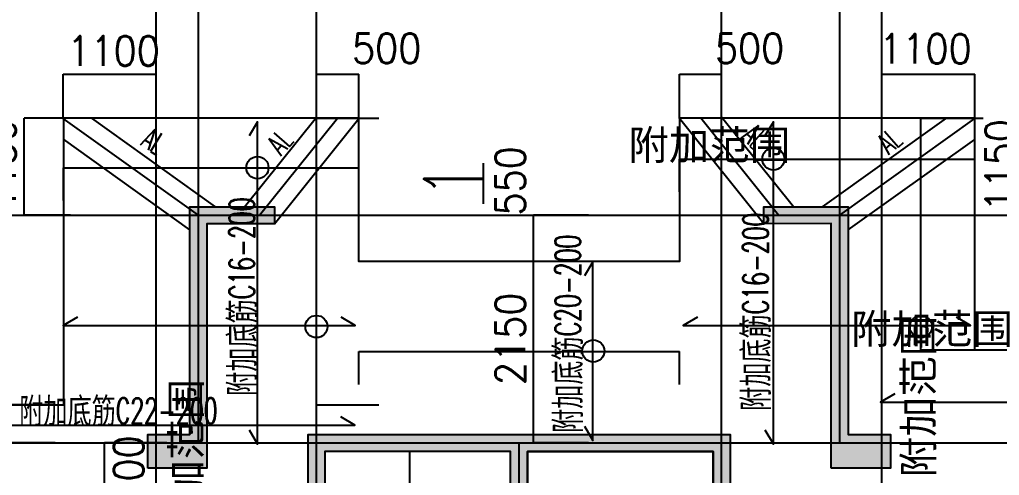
# Model space of a CAD drawing. Extents: x 628064 to 789462, y -248497 to 145317.
# Drawn here: x 682678 to 694288, y -47040 to -41636 of the extents above; entities that cross this region are included whole.
import ezdxf

# ---------------------------------------------------------------- set-up
doc = ezdxf.new("R2010")
doc.units = 0
doc.header["$LTSCALE"] = 100
for name, color, linetype in [('1508', 2, 'Continuous'), ('dim-wall', 7, 'Continuous'), ('dote', 253, 'Continuous'), ('HATCH', 254, 'Continuous'), ('z桩', 240, 'Continuous'), ('板底钢筋', 24, 'Continuous'), ('梁__实线', 4, 'Continuous'), ('楼板负筋文字', 7, 'Continuous'), ('砼墙', 3, 'Continuous')]:
    doc.layers.add(name, color=color, linetype=linetype)
doc.styles.get("Standard").update_dxf_attribs({"font": 'standard'})
doc.dimstyles.get("Standard").update_dxf_attribs({"dimtxt": 351, "dimasz": 0.18, "dimexe": 0.18, "dimexo": 0.0625, "dimgap": 0.09, "dimtad": 0, "dimtoh": 1, "dimdec": 0, "dimzin": 0, "dimdsep": 46, "dimcen": 0.09, "dimadec": 0, "dimazin": 0, "dimtfac": 1, "dimtdec": 4, "dimtofl": 0, "dimtmove": 0, "dimatfit": 3, "dimfxl": 250, "dimtolj": 1, "dimtzin": 0, "dimarcsym": 0})

# ---------------------------------------------------------------- blocks, each defined once
blk = doc.blocks.new('*D375')
at = {"layer": 'dim-wall', "color": 0, "linetype": 'ByBlock', "lineweight": -2}
for p, q in [((692896.1535736859, -42808.82467746634), (692896.5167205846, -42281.74105995698)), ((692896.5165965693, -42281.92105991425), (693996.5238443199, -42282.67893628767)), ((693996.1608214364, -42809.58255383976), (693996.5239683351, -42282.4989363304))]:
    blk.add_line(p, q, dxfattribs=at)
for points in [[(692896.5165965693, -42281.92105991425), (692896.6966171769, -42281.8912114413), (692896.6965758763, -42281.95115641779)], [(693996.5238443199, -42282.67893628767), (693996.3438237123, -42282.70878476063), (693996.3438650129, -42282.64883978414)]]:
    blk.add_solid(points, dxfattribs=at)
at = {"layer": 'dim-wall', "color": 0, "linetype": 'Continuous', "lineweight": -2, "insert": (693411.016876432, -41982.08825971637), "char_height": 351, "width": 801.4499999999991, "attachment_point": 5, "rotation": 359.9605247048984}
blk.add_mtext('1100', dxfattribs=at)
blk = doc.blocks.new('*D681')
at = {"layer": 'dim-wall', "color": 0, "linetype": 'ByBlock', "lineweight": -2}
for p, q in [((686196.1243590362, -42809.57021220919), (686196.1243590362, -42282.48622267948)), ((686196.1243590362, -42282.66622267948), (686696.1243590363, -42282.66622267948)), ((686696.1243590363, -42809.57021220919), (686696.1243590363, -42282.48622267948))]:
    blk.add_line(p, q, dxfattribs=at)
for points in [[(686196.1243590362, -42282.66622267948), (686196.3043590363, -42282.63625018412), (686196.3043590363, -42282.69619517484)], [(686696.1243590363, -42282.66622267948), (686695.9443590363, -42282.69619517484), (686695.9443590363, -42282.63625018412)]]:
    blk.add_solid(points, dxfattribs=at)
at = {"layer": 'dim-wall', "color": 0, "linetype": 'Continuous', "lineweight": -2, "insert": (687027.7143590363, -41976.69625659508), "char_height": 351, "width": 663.0000000000007, "attachment_point": 5}
blk.add_mtext('500', dxfattribs=at)
blk = doc.blocks.new('*D419')
at = {"layer": 'dim-wall', "color": 0, "linetype": 'ByBlock', "lineweight": -2}
for p, q in [((689417.8263461457, -43955.19190874492), (688767.8569737019, -43955.19190874492)), ((688768.0369737019, -44504.91205432304), (688768.0369737019, -43955.19190874492)), ((689417.8263461457, -44504.91205432304), (688767.8569737019, -44504.91205432304))]:
    blk.add_line(p, q, dxfattribs=at)
for points in [[(688768.0369737019, -43955.19190874492), (688768.0669461973, -43955.37190874492), (688768.0070012065, -43955.37190874492)], [(688768.0369737019, -44504.91205432304), (688768.0070012065, -44504.73205432304), (688768.0669461973, -44504.73205432304)]]:
    blk.add_solid(points, dxfattribs=at)
at = {"layer": 'dim-wall', "color": 0, "linetype": 'Continuous', "lineweight": -2, "insert": (688492.5369737018, -43548.36837962762), "char_height": 351, "width": 663.0000000000007, "attachment_point": 5, "rotation": 90}
blk.add_mtext('550', dxfattribs=at)
blk = doc.blocks.new('*D189')
at = {"layer": 'dim-wall', "color": 0, "linetype": 'ByBlock', "lineweight": -2}
for p, q in [((690495.9524572053, -42809.57021220922), (690495.9524572053, -42282.48622267951)), ((690495.9524572053, -42282.66622267951), (690995.9524572053, -42282.66622267951)), ((690995.9524572053, -42809.57021220922), (690995.9524572053, -42282.48622267951))]:
    blk.add_line(p, q, dxfattribs=at)
for points in [[(690495.9524572053, -42282.66622267951), (690496.1324572053, -42282.63625018415), (690496.1324572053, -42282.69619517487)], [(690995.9524572053, -42282.66622267951), (690995.7724572052, -42282.69619517487), (690995.7724572052, -42282.63625018415)]]:
    blk.add_solid(points, dxfattribs=at)
at = {"layer": 'dim-wall', "color": 0, "linetype": 'Continuous', "lineweight": -2, "insert": (691327.5424572052, -41976.69625659511), "char_height": 351, "width": 663.0000000000007, "attachment_point": 5}
blk.add_mtext('500', dxfattribs=at)
blk = doc.blocks.new('*D218')
at = {"layer": 'dim-wall', "color": 0, "linetype": 'ByBlock', "lineweight": -2}
for p, q in [((695121.7529503362, -42804.90371314954), (694571.7835778925, -42804.90371314954)), ((694571.9635778925, -43955.19190874492), (694571.9635778925, -42804.90371314954)), ((695121.7529503362, -43955.19190874492), (694571.7835778925, -43955.19190874492))]:
    blk.add_line(p, q, dxfattribs=at)
for points in [[(694571.9635778925, -42804.90371314954), (694571.9935503879, -42805.08371314954), (694571.9336053971, -42805.08371314954)], [(694571.9635778925, -43955.19190874492), (694571.9336053971, -43955.01190874492), (694571.9935503879, -43955.01190874492)]]:
    blk.add_solid(points, dxfattribs=at)
at = {"layer": 'dim-wall', "color": 0, "linetype": 'Continuous', "lineweight": -2, "insert": (694296.4635778925, -43364.60543750541), "char_height": 351, "width": 801.4499999999991, "attachment_point": 5, "rotation": 90}
blk.add_mtext('1150', dxfattribs=at)
blk = doc.blocks.new('*D641')
at = {"layer": 'dim-wall', "color": 0, "linetype": 'ByBlock', "lineweight": -2}
for p, q in [((689417.8263461457, -44504.91205432304), (688767.8569737019, -44504.91205432286)), ((688768.0369737013, -46655.19190872901), (688768.0369737019, -44504.91205432286)), ((689417.8263461451, -46655.19190872918), (688767.8569737013, -46655.19190872901))]:
    blk.add_line(p, q, dxfattribs=at)
for points in [[(688768.0369737019, -44504.91205432286), (688768.0669461973, -44505.09205432286), (688768.0070012065, -44505.09205432286)], [(688768.0369737013, -46655.19190872901), (688768.0070012059, -46655.01190872901), (688768.0669461967, -46655.01190872901)]]:
    blk.add_solid(points, dxfattribs=at)
at = {"layer": 'dim-wall', "color": 0, "linetype": 'Continuous', "lineweight": -2, "insert": (688492.5369737018, -45421.26583307225), "char_height": 351, "width": 906.7499999999995, "attachment_point": 5, "rotation": 89.9999999999845}
blk.add_mtext('2150', dxfattribs=at)
blk = doc.blocks.new('*D279')
at = {"layer": 'dim-wall', "color": 0, "linetype": 'ByBlock', "lineweight": -2}
for p, q in [((683195.730696998, -42809.20361564193), (683195.9121686574, -42282.32660533769)), ((683195.9121066602, -42282.50660532701), (684296.1049387569, -42282.88554351372)), ((684295.9235290947, -42809.58255382864), (684296.1050007541, -42282.7055435244))]:
    blk.add_line(p, q, dxfattribs=at)
for points in [[(683195.9121066602, -42282.50660532701), (683196.0921169729, -42282.47669483063), (683196.0920963262, -42282.53663981779)], [(684296.1049387569, -42282.88554351372), (684295.9249284442, -42282.91545401011), (684295.9249490909, -42282.85550902295)]]:
    blk.add_solid(points, dxfattribs=at)
at = {"layer": 'dim-wall', "color": 0, "linetype": 'Continuous', "lineweight": -2, "insert": (683791.3340720572, -42006.98969118533), "char_height": 351, "width": 801.4499999999991, "attachment_point": 5, "rotation": 359.9802656795219}
blk.add_mtext('1100', dxfattribs=at)
blk = doc.blocks.new('*D715')
at = {"layer": 'dim-wall', "color": 0, "linetype": 'ByBlock', "lineweight": -2}
for p, q in [((683281.3748655835, -42805.39222731028), (682731.4054931399, -42805.39222731028)), ((682731.5854931399, -43955.03462945809), (682731.5854931399, -42805.39222731028)), ((683281.3748655835, -43955.03462945809), (682731.4054931399, -43955.03462945809))]:
    blk.add_line(p, q, dxfattribs=at)
for points in [[(682731.5854931399, -42805.39222731028), (682731.6154656353, -42805.57222731028), (682731.5555206445, -42805.57222731028)], [(682731.5854931399, -43955.03462945809), (682731.5555206445, -43954.85462945809), (682731.6154656353, -43954.85462945809)]]:
    blk.add_solid(points, dxfattribs=at)
at = {"layer": 'dim-wall', "color": 0, "linetype": 'Continuous', "lineweight": -2, "insert": (682456.0854931398, -43361.25261041789), "char_height": 351, "width": 801.4499999999991, "attachment_point": 5, "rotation": 90}
blk.add_mtext('1150', dxfattribs=at)
blk = doc.blocks.new('*D57')
at = {"layer": 'dim-wall', "color": 0, "linetype": 'ByBlock', "lineweight": -2}
for p, q in [((684421.0741549243, -46655.19190872772), (683684.5372940256, -46655.19190872772)), ((683684.7172940257, -48155.43627967574), (683684.7172940257, -46655.19190872772)), ((684421.0741549243, -48155.43627967574), (683684.5372940256, -48155.43627967574))]:
    blk.add_line(p, q, dxfattribs=at)
for points in [[(683684.7172940257, -46655.19190872772), (683684.7472665211, -46655.37190872772), (683684.6873215303, -46655.37190872772)], [(683684.7172940257, -48155.43627967574), (683684.6873215303, -48155.25627967574), (683684.7472665211, -48155.25627967574)]]:
    blk.add_solid(points, dxfattribs=at)
at = {"layer": 'dim-wall', "color": 0, "linetype": 'Continuous', "lineweight": -2, "insert": (683970.2821194078, -47113.68504785077), "char_height": 351, "width": 807.299999999999, "attachment_point": 5, "rotation": 90}
blk.add_mtext('1500', dxfattribs=at)
blk = doc.blocks.new('*D539')
at = {"layer": 'dim-wall', "color": 0, "linetype": 'ByBlock', "lineweight": -2}
for p, q in [((683099.3853221094, -46204.68178430519), (682362.8484612111, -46204.68178430557)), ((682363.0284612114, -46655.19190872769), (682363.0284612111, -46204.68178430557)), ((683099.3853221097, -46655.19190872731), (682362.8484612113, -46655.19190872769))]:
    blk.add_line(p, q, dxfattribs=at)
for points in [[(682363.0284612111, -46204.68178430557), (682363.0584337065, -46204.86178430557), (682362.9984887157, -46204.86178430557)], [(682363.0284612114, -46655.19190872769), (682362.998488716, -46655.01190872769), (682363.0584337068, -46655.01190872769)]]:
    blk.add_solid(points, dxfattribs=at)
at = {"layer": 'dim-wall', "color": 0, "linetype": 'Continuous', "lineweight": -2, "insert": (682127.4377427456, -49659.1276943705), "char_height": 351, "width": 7440.419999999987, "attachment_point": 5, "rotation": 270.0000000000296}
blk.add_mtext('\\A1;\\A1;\\A1;\\A1;\\A1;\\A1;\\A1;附加范围', dxfattribs=at)
blk = doc.blocks.new('*D196')
at = {"layer": 'dim-wall', "color": 0, "linetype": 'ByBlock', "lineweight": -2}
for p, q in [((686932.4927315708, -42806.68166318859), (686195.9558706725, -42806.68166318864)), ((686196.1358706728, -46205.52453195445), (686196.1358706725, -42806.68166318864)), ((686932.4927315711, -46205.5245319544), (686195.9558706727, -46205.52453195445))]:
    blk.add_line(p, q, dxfattribs=at)
for points in [[(686196.1358706725, -42806.68166318864), (686196.1658431679, -42806.86166318864), (686196.1058981771, -42806.86166318864)], [(686196.1358706728, -46205.52453195445), (686196.1058981774, -46205.34453195445), (686196.1658431682, -46205.34453195445)]]:
    blk.add_solid(points, dxfattribs=at)
at = {"layer": 'dim-wall', "color": 0, "linetype": 'Continuous', "lineweight": -2, "insert": (685909.6296475877, -50073.99424090522), "char_height": 351, "width": 7440.419999999987, "attachment_point": 5, "rotation": 270.0000000000039}
blk.add_mtext('\\A1;\\A1;\\A1;\\A1;\\A1;\\A1;\\A1;附加范围', dxfattribs=at)
blk = doc.blocks.new('*D598')
at = {"layer": 'dim-wall', "color": 0, "linetype": 'ByBlock', "lineweight": -2}
for p, q in [((683196.1516231023, -43782.4842247958), (683196.1516231023, -43392.13349695089)), ((683196.1516231023, -43392.31349695089), (686696.1301218158, -43392.31349695089)), ((686696.1301218158, -43782.4842247958), (686696.1301218158, -43392.13349695089))]:
    blk.add_line(p, q, dxfattribs=at)
for points in [[(683196.1516231023, -43392.31349695089), (683196.3316231023, -43392.28352445553), (683196.3316231023, -43392.34346944625)], [(686696.1301218158, -43392.31349695089), (686695.9501218158, -43392.34346944625), (686695.9501218158, -43392.28352445553)]]:
    blk.add_solid(points, dxfattribs=at)
at = {"layer": 'dim-wall', "color": 0, "linetype": 'Continuous', "lineweight": -2, "insert": (690849.9433136657, -43142.3134969509), "char_height": 351, "width": 8362.770000000004, "attachment_point": 5}
blk.add_mtext('\\A1;\\A1;\\A1;\\A1;\\A1;\\A1;\\A1;\\A1;附加范围', dxfattribs=at)
blk = doc.blocks.new('*D282')
at = {"layer": 'dim-wall', "color": 0, "linetype": 'ByBlock', "lineweight": -2}
for p, q in [((694094.2652484613, -42806.68150236614), (693357.7283875628, -42806.68150236626)), ((693357.9083875633, -45555.68176547022), (693357.9083875628, -42806.68150236626)), ((694094.2652484617, -45555.68176547009), (693357.7283875633, -45555.68176547022))]:
    blk.add_line(p, q, dxfattribs=at)
for points in [[(693357.9083875628, -42806.68150236626), (693357.9383600582, -42806.86150236626), (693357.8784150674, -42806.86150236626)], [(693357.9083875633, -45555.68176547022), (693357.8784150679, -45555.50176547022), (693357.9383600587, -45555.50176547022)]]:
    blk.add_solid(points, dxfattribs=at)
at = {"layer": 'dim-wall', "color": 0, "linetype": 'Continuous', "lineweight": -2, "insert": (693071.4021644787, -49820.44165831678), "char_height": 351, "width": 7440.419999999987, "attachment_point": 5, "rotation": 270.0000000000097}
blk.add_mtext('\\A1;\\A1;\\A1;\\A1;\\A1;\\A1;\\A1;附加范围', dxfattribs=at)
blk = doc.blocks.new('*D11')
at = {"layer": 'dim-wall', "color": 0, "linetype": 'ByBlock', "lineweight": -2}
for p, q in [((690496.1153871905, -43679.93548746518), (690496.1153871905, -43289.58475962027)), ((690496.1153871905, -43289.76475962027), (693996.0938859041, -43289.76475962027)), ((693996.0938859041, -43679.93548746518), (693996.0938859041, -43289.58475962027))]:
    blk.add_line(p, q, dxfattribs=at)
for points in [[(690496.1153871905, -43289.76475962027), (690496.2953871905, -43289.73478712491), (690496.2953871905, -43289.79473211563)], [(693996.0938859041, -43289.76475962027), (693995.913885904, -43289.79473211563), (693995.913885904, -43289.73478712491)]]:
    blk.add_solid(points, dxfattribs=at)
at = {"layer": 'dim-wall', "color": 0, "linetype": 'Continuous', "lineweight": -2, "insert": (698205.5849115336, -43039.76475962027), "char_height": 351, "width": 8362.770000000004, "attachment_point": 5}
blk.add_mtext('\\A1;\\A1;\\A1;\\A1;\\A1;\\A1;\\A1;\\A1;附加范围', dxfattribs=at)
blk = doc.blocks.new('*D302')
at = {"layer": 'dim-wall', "color": 0, "linetype": 'ByBlock', "lineweight": -2}
for p, q in [((692327.4749041109, -49655.29888300449), (693064.0117650093, -49655.29888300461)), ((693063.831765009, -51155.54325395264), (693063.8317650092, -49655.29888300461)), ((692327.4749041107, -51155.54325395252), (693064.011765009, -51155.54325395264))]:
    blk.add_line(p, q, dxfattribs=at)
for points in [[(693063.8317650092, -49655.29888300461), (693063.8617375046, -49655.47888300461), (693063.8017925138, -49655.47888300461)], [(693063.831765009, -51155.54325395264), (693063.8017925136, -51155.36325395264), (693063.8617375044, -51155.36325395264)]]:
    blk.add_solid(points, dxfattribs=at)
at = {"layer": 'dim-wall', "color": 0, "linetype": 'Continuous', "lineweight": -2, "insert": (693347.1263029214, -46104.54483665353), "char_height": 351, "width": 6518.069999999988, "attachment_point": 5, "rotation": 89.99999999999109}
blk.add_mtext('\\A1;\\A1;\\A1;\\A1;\\A1;\\A1;附加范围', dxfattribs=at)
blk = doc.blocks.new('*D26')
at = {"layer": 'dim-wall', "color": 0, "linetype": 'ByBlock', "lineweight": -2}
for p, q in [((685634.9262294212, -51155.68187871884), (684898.3893685228, -51155.68187775826)), ((684898.5693646108, -54155.27657465095), (684898.5693685228, -51155.68187775849)), ((685634.9262255091, -54155.27657561129), (684898.3893646108, -54155.27657465071))]:
    blk.add_line(p, q, dxfattribs=at)
for points in [[(684898.5693685228, -51155.68187775849), (684898.599341018, -51155.86187775853), (684898.5393960272, -51155.86187775846)], [(684898.5693646108, -54155.27657465095), (684898.5393921157, -54155.09657465091), (684898.5993371065, -54155.09657465098)]]:
    blk.add_solid(points, dxfattribs=at)
at = {"layer": 'dim-wall', "color": 0, "linetype": 'Continuous', "lineweight": -2, "insert": (684670.2946598686, -46855.25266939575), "char_height": 351, "width": 6518.069999999988, "attachment_point": 5, "rotation": 89.99999992527583}
blk.add_mtext('\\A1;\\A1;\\A1;\\A1;\\A1;\\A1;附加范围', dxfattribs=at)
blk = doc.blocks.new('*D209')
at = {"layer": 'dim-wall', "color": 0, "linetype": 'ByBlock', "lineweight": -2}
for p, q in [((686696.1319563343, -45962.52411969218), (686696.1319563343, -45572.1733918473)), ((686696.1319563343, -45572.3533918473), (690495.9712180161, -45572.35339184728)), ((690495.9712180161, -45962.52411969216), (690495.9712180161, -45572.17339184728))]:
    blk.add_line(p, q, dxfattribs=at)
for points in [[(686696.1319563343, -45572.3533918473), (686696.3119563344, -45572.32341935194), (686696.3119563344, -45572.38336434266)], [(690495.9712180161, -45572.35339184728), (690495.7912180161, -45572.38336434264), (690495.7912180161, -45572.32341935192)]]:
    blk.add_solid(points, dxfattribs=at)
at = {"layer": 'dim-wall', "color": 0, "linetype": 'Continuous', "lineweight": -2, "insert": (693488.1722046458, -45322.35339184726), "char_height": 351, "width": 8362.770000000004, "attachment_point": 5}
blk.add_mtext('\\A1;\\A1;\\A1;\\A1;\\A1;\\A1;\\A1;\\A1;附加范围', dxfattribs=at)

msp = doc.modelspace()

# ---------------------------------------------------------------- hatches: boundary and pattern name
at = {"layer": 'HATCH'}
h = msp.add_hatch(color=254, dxfattribs=at)
h.paths.add_polyline_path([(669996.1374178638, -57555.69818654977), (670596.1351290453, -57555.69208303414), (670596.1377993334, -57855.69208303414), (669696.1374178638, -57855.70123830757), (669696.1374178638, -52555.72488943062), (670496.1374178637, -52555.72488943062), (671096.1374178637, -52555.72488943062), (671696.1370363939, -52555.72488943062), (671696.1370363939, -53355.6829277607), (671396.1370363939, -53355.68292776073), (671396.1370363939, -52855.65164724312), (671096.1374178637, -52855.65164724312), (670496.1374178637, -52855.65164724309), (669996.1374178638, -52855.65164724312)], flags=0)
h.paths.add_polyline_path([(698396.1629763354, -49754.84216848341), (698096.1629763354, -49754.84216848341), (697996.1599245775, -49754.84331289259), (697996.1575812869, -49354.84334019213), (698096.1629763354, -49354.84216848339), (698096.1519359965, -46855.31927675433), (697596.1629763354, -46855.32148519481), (697596.1629763354, -46555.32148519482), (698096.1506109128, -46555.32148519482), (698096.1479617424, -45955.55170255066), (698896.159925055, -45955.54731565626), (698896.159925055, -46255.54731565626), (698396.1479617424, -46255.55170255069)], flags=0)
h.paths.add_polyline_path([(683696.0027590503, -51055.6226555439), (684495.9691897144, -51055.6226555439), (684495.9859743823, -54255.30985036813), (684195.9783449877, -54255.30985036813), (684196.0302248705, -51355.4632011982), (683696.0027590503, -51355.31023183784)], flags=0)
h.paths.add_polyline_path([(685495.9859743823, -51055.31023183785), (686596.1355105151, -51055.31023183785), (686596.1355105151, -51355.31023183784), (685795.9859743823, -51355.31023183784), (685795.9859743823, -51955.46472707714), (688696.0515871752, -51955.42886892281), (691396.2880984057, -51955.39682546578), (691396.2880984057, -51355.31023183784), (690596.1355105151, -51355.31023183784), (690596.1355105151, -51055.31023183785), (691696.2880984057, -51055.31023183785), (691696.2880984057, -52255.39224782906), (688696.0515871752, -52255.42886892281), (688696.0515871752, -56655.51813283882), (688496.0515871752, -56655.51813283886), (688496.0515871752, -52255.43192068062), (685495.9859743823, -52255.46854177437)], flags=0)
h.paths.add_polyline_path([(682096.1400881518, -47055.5780235859), (681596.1400881518, -47055.57802358592), (681596.1400881518, -46555.57811895333), (682096.1400881518, -46555.57811895333)], flags=0)
h.paths.add_polyline_path([(673446.1477175464, -49855.08783498726), (672896.137036394, -49855.25110403023), (672896.137036394, -52755.66642674577), (672596.137036394, -52755.66642674574), (672596.137036394, -49555.33998647652), (673446.1423769702, -49555.08783498726)], flags=0)
h.paths.add_polyline_path([(692696.1629763354, -51055.31023183785), (693496.2880984056, -51055.31023183785), (693496.2880984056, -51355.31023183784), (692996.1629763354, -51355.31023183784), (692996.2301150073, -54255.01001516304), (692696.2362185228, -54255.01230398141)], flags=0)
h.paths.add_polyline_path([(695096.1355105151, -47055.40540853463), (695096.1355105151, -46555.40540853462), (695596.1355105151, -46555.40540853462), (695596.1355105151, -47055.40540853463)], flags=0)
h.paths.add_polyline_path([(679196.137036394, -49355.15039602245), (679196.137036394, -49755.14162221874), (679096.1370363939, -49755.14162221874), (678246.1385618316, -49755.13933340035), (678246.1332216967, -49455.15039602245), (678796.1370363941, -49455.15039602242), (678796.1370363941, -46855.31118551219), (678096.1324586645, -46855.324727897), (678096.1324586645, -46555.324727897), (679096.1370363939, -46555.3112808796), (679096.1370363939, -49355.15039602245)], flags=0)
h.paths.add_polyline_path([(686096.137036394, -49155.31023183785), (686096.1065188159, -46555.7768646809), (688696.0515871752, -46555.49944082222), (691096.1095705737, -46555.66700139962), (691096.1095705737, -49155.30718008004), (690396.1355105152, -49155.31023183785), (690396.1355105152, -48955.31023183785), (690896.1095705738, -48955.30794301952), (690896.1095705738, -46755.29754796944), (688696.0515871752, -46755.49944082223), (688696.0515871752, -48955.30908742867), (689296.1355105152, -48955.31023183788), (689296.1355105152, -49155.31023183785), (688696.0515871752, -49155.30870595894), (687896.1355105151, -49155.30908742867), (687896.1355105151, -48955.30908742867), (688496.0515871752, -48955.30870595894), (688496.0515871752, -46755.49934545479), (686296.1110961937, -46755.29001394234), (686296.1339846362, -48955.31023183785), (686796.1355105151, -48955.30985036812), (686796.1355105151, -49155.30985036812)], flags=0)
h.paths.add_polyline_path([(684196.1355105151, -46955.31347433044), (684196.1355105151, -46555.31347433052), (684696.135510515, -46555.31347433052), (684696.135510515, -43855.54474035226), (685696.135510515, -43855.53758779488), (685696.135510515, -44055.53758779488), (684896.135510515, -44055.54321447334), (684896.135510515, -46555.31347433052), (684896.135510515, -46955.31347433055)], flags=0)
h.paths.add_polyline_path([(680495.9859743823, -51055.31023183785), (680495.9859743823, -51355.31023183784), (679096.1370363939, -51355.31023183784), (679096.1370363939, -56655.65241018257), (677696.1400881518, -56655.66766897164), (677696.1377993335, -56355.66766897166), (678796.1370363941, -56355.65393606148), (678795.8557073828, -51055.3102464936)], flags=0)
h.paths.add_polyline_path([(682596.0210695972, -54055.30985036812), (682596.0241213549, -54355.30985036815), (680695.9859743823, -54355.30985036815), (680695.9859743823, -55255.63431612058), (680395.9859743823, -55255.63431612058), (680395.9859743823, -54055.30985036812)], flags=0)
h.paths.add_polyline_path([(680695.9859743823, -56455.63431325866), (680695.9859743823, -59955.14276662789), (681246.1568728196, -59955.14276662789), (681246.1171999682, -60255.3090874287), (680395.9859743823, -60255.14276662788), (680395.9859743823, -56455.63431325875)], flags=0)
h.paths.add_polyline_path([(687196.1141482104, -56355.5478874775), (687496.1141482105, -56355.5478874775), (687496.1141482105, -59655.51660695992), (686446.1156740893, -59655.52728811227), (686446.1126223315, -59355.48151174508), (687196.1141482104, -59355.48151174508)], flags=0)
h.paths.add_polyline_path([(675796.137036394, -49555.25530019722), (675796.137036394, -52355.6455437275), (675796.137036394, -52755.6455437275), (674996.137036394, -52755.64554372753), (674996.137036394, -52355.64554372753), (675496.137036394, -52355.6455437275), (675496.137036394, -49855.20647207223), (674946.1614504565, -49855.04701772652), (674946.1614504565, -49555.04701772655)], flags=0)
h.paths.add_polyline_path([(676296.1095705737, -46855.47111669506), (675896.137036394, -46855.33683935128), (675896.137036394, -47355.31023183785), (675596.137036394, -47355.31023183785), (675596.137036394, -46555.28314748729), (676296.1645022143, -46555.47121206246)], flags=0)
h.paths.add_polyline_path([(692296.1461916674, -46955.31633535347), (692296.1461916674, -46555.31633535347), (692296.1461916674, -44055.46863714181), (691496.1492434253, -44055.50134817086), (691496.1416140307, -43855.50134817089), (692496.1461916675, -43855.46034017528), (692496.1461916676, -46555.31633535347), (692996.1446657886, -46555.31633535347), (692996.1446657886, -46955.31633535347)], flags=0)
h.paths.add_polyline_path([(689696.1355105151, -56355.52118459663), (689996.1355105151, -56355.52118459663), (689996.1355105151, -59355.48151174508), (690746.1339846363, -59355.48151174508), (690746.137036394, -59655.48151174507), (689696.1355105151, -59655.49371877635)], flags=0)
h.paths.add_polyline_path([(683896.0210695971, -58655.12903371773), (683896.0210695971, -59355.55322805367), (684646.0180178393, -59355.54559865914), (684646.0225954761, -59655.54559865914), (683896.0210695971, -59655.55322805367), (683896.0210695971, -60255.12140432323), (683046.0271731126, -60255.18091360054), (683046.0134402025, -59955.13513723336), (683596.0210695971, -59955.13513723336), (683596.0210695971, -59455.55475393257), (683596.0210695971, -58655.12903371773)], flags=0)
h.paths.add_polyline_path([(675596.1351637489, -56355.69437185101), (675596.1377993334, -56655.6943718525), (675196.137036394, -56655.69894948921), (675196.137036394, -58455.64172903023), (674246.1362734545, -58455.6508843037), (674246.1333390258, -58155.65088430401), (674896.1118593921, -58155.64325490949), (674896.1121582364, -56355.70123830609)], flags=0)
h.paths.add_polyline_path([(694596.3277712573, -54055.30985036812), (696796.2636843433, -54055.30985036812), (696796.2636843433, -55255.63431612058), (696496.2636843432, -55255.63431612058), (696496.2636843432, -54355.30985036815), (694596.3277712573, -54355.30985036815)], flags=0)
h.paths.add_polyline_path([(696696.2636843433, -51055.31023183785), (698396.1355105151, -51055.31023183788), (698396.1629763354, -54555.30985036816), (699496.1355105151, -54555.30985036816), (699496.1355105151, -54855.30985036812), (698096.1629763354, -54855.30985036812), (698096.1385622729, -51355.31023183784), (696696.2636843432, -51355.31023183784)], flags=0)
h.paths.add_polyline_path([(693296.2880984058, -58655.02832570992), (693596.2880984057, -58655.02832570992), (693596.2880984057, -59455.45252004586), (693596.2880984057, -59955.03900686227), (694146.300305437, -59955.11072317086), (694146.2758989492, -60255.01764455758), (693296.2880984057, -60255.01764455758), (693296.2880984057, -59655.45557180367), (692546.2911501636, -59655.4632011982), (692546.2850466479, -59355.4632011982), (693296.2880984057, -59355.45557180367)], flags=0)
h.paths.add_polyline_path([(671896.1370363939, -57655.6814018818), (671896.1370363939, -58455.6814018818), (671496.1370363941, -58455.6814018818), (671496.1370363941, -57655.6814018818)], flags=0)
h.paths.add_polyline_path([(696496.2636843434, -56455.63431612059), (696795.9823553312, -56455.63431612059), (696796.2636843433, -60255.3090874287), (695946.1995974291, -60255.30908742867), (695946.0744753589, -59955.30908742867), (696496.2636843432, -59955.3090874287)], flags=0)
h.paths.add_polyline_path([(701596.1355105151, -54555.30985036812), (702296.1355105151, -54555.30985036812), (702296.1355105151, -56355.37317434273), (702946.1355105151, -56355.3640190693), (702946.1355105151, -56655.3640190693), (701996.1355105151, -56655.37470022163), (701996.1355105151, -54855.30985036815), (701596.1355105151, -54855.30985036815)], flags=0)
h.paths.add_polyline_path([(701996.1355105151, -49354.79639211617), (702496.1355105151, -49354.79639211617), (702496.1355105151, -45955.44756093941), (703346.1263552418, -45955.37851491894), (703346.1446657885, -46255.3785149189), (702796.1355105151, -46255.43134847603), (702796.1355105151, -49354.79639211617), (702796.1355105151, -49754.7963921162), (701996.1355105151, -49754.7963921162)], flags=0)
h.paths.add_polyline_path([(704846.1477175464, -46255.3785149189), (704846.1233034839, -45955.3785149189), (705696.1751833668, -45955.28863111458), (705696.1751833668, -48955.30412832222), (706296.1355105151, -48955.30260244332), (706296.1355105151, -49655.30260244332), (705996.135510515, -49655.30260244332), (705996.135510515, -49255.3033653828), (705396.1751833668, -49255.30450979195), (705396.1751833668, -46255.30975500069)], flags=0)
h.paths.add_polyline_path([(705396.1751833668, -52455.45862356151), (705996.135510515, -52455.43573537791), (705996.135510515, -52055.43192068062), (706296.1355105151, -52055.43192068062), (706296.1355105151, -52755.45099416695), (705696.1751833668, -52755.45099416698), (705696.1751833668, -56655.32968679393), (704746.135510515, -56655.34265676461), (704746.135510515, -56355.34265676461), (705396.1751833668, -56355.33273855171)], flags=0)

# ---------------------------------------------------------------- linework, layer by layer
msp.add_lwpolyline([(688170.5431262736, -43336.5899772206), (688170.5431262736, -43818.8852016716)])
at = {"layer": '1508'}
msp.add_lwpolyline([(706696.1912959538, -57254.8088947474), (706696.1912959538, -52154.9065509974), (707196.1516231023, -52154.88289987435), (707196.1516231023, -48554.79172860974), (706096.1912959538, -48554.79325448861), (706096.2290616187, -44654.79389017602), (702096.1646535335, -44654.79389017602), (702096.1646535335, -45554.8086273724), (696996.1790889225, -45554.80862737243), (693996.1607783756, -45554.80862737243), (693996.1607783756, -42804.89358102666), (690496.1136105732, -42804.94221904955), (690496.1190328321, -44504.8980768446), (686696.1319563343, -44504.9142410226), (686696.1257533386, -42804.99657826497), (683196.1516231023, -42805.04521524304), (683196.1516231023, -46205.52453195443), (675196.153148981, -46205.52453195443)], dxfattribs=at)
at = {"layer": 'dim-wall'}
for centre in [(691610.1130781434, -43289.76475962027), (685496.4676336952, -43392.31349695089), (686195.2876783283, -45275.06092361579), (693357.0601952189, -45275.06076279335), (689476.156374918, -45565.68994378938)]:
    msp.add_circle(centre, 131.2231493291579, dxfattribs=at)
at = {"layer": 'dote', "color": 253, "linetype": 'Continuous'}
for p, q in [((684295.9869858309, -54155.22161029585), (684296.1535305989, -41525.30589323927)), ((684796.1355105152, -46655.31347433052), (684796.1535304922, -41525.30589323927)), ((686196.1080446946, -51155.31023183785), (686196.153530511, -41525.30589323921)), ((690996.0741298108, -51155.51272963732), (690996.1535304923, -41525.30589323927)), ((692396.1461916674, -46655.31633535348), (692396.1535304923, -41525.30589323927)), ((692896.261202269, -54155.07841967238), (692896.1535306243, -41525.30589323927)), ((684796.1449951265, -43955.19190874492), (683195.7306754711, -42809.26611563822)), ((685520.2223098037, -43955.19190874492), (686443.389892309, -42805.00009037909)), ((691671.8778763899, -43955.19190874492), (690748.663593271, -42804.9723118359)), ((692396.1500541891, -43955.32316021371), (693996.1607783756, -42809.64505382493)), ((667393.3501339535, -43955.19190874492), (708360.5112391132, -43955.19190874492)), ((667093.3501339534, -46655.19190872227), (698196.1535302663, -46655.19190873199)), ((688596.1535301039, -62455.19190868322), (688596.0515871753, -46655.50773778877))]:
    msp.add_line(p, q, dxfattribs=at)
at = {"layer": 'z桩', "linetype": 'ByBlock'}
for points in [[(688496.0515871752, -48955.51382858815), (688496.0515871752, -46755.51382858815), (687296.0515871753, -46755.51382858908), (687296.0515871753, -48955.51382858909)], [(688696.1095705737, -46755.65714187436), (690896.1095705738, -46755.65714187436), (690896.1095705738, -48955.64722366148), (688696.1095705737, -48955.64722366148)]]:
    msp.add_lwpolyline(points, close=True, dxfattribs=at)
at = {"layer": '板底钢筋'}
for points in [[(685396.1374178632, -46501.58854139957), (685496.1374178637, -46668.25571669259), (685496.137417864, -42848.31011954686), (685396.1374178637, -43014.97729483942)], [(691509.7828623113, -46501.58838057713), (691609.782862312, -46668.25555587015), (691609.782862312, -42848.30995872442), (691509.7828623117, -43014.97713401698)], [(689370.8980688105, -46458.03094180751), (689470.898068811, -46624.69811710054), (689470.898068811, -44506.68177047735), (689370.8980688107, -44673.34894576992)], [(683361.970606051, -45164.14880480788), (683195.303430758, -45264.14880480838), (686654.8644660641, -45264.14880480849), (686488.1972907716, -45164.14880480824)], [(690708.7872224391, -45164.14864398544), (690542.1200471462, -45264.14864398594), (693944.0331143473, -45264.14864398605), (693777.3659390548, -45164.1486439858)], [(693047.3728841512, -46072.62101204315), (692880.7057088582, -46172.62101204365), (700184.2503382746, -46172.62101204417), (700017.5831629822, -46072.62101204391)], [(681829.385448594, -46344.23832227726), (681662.7182733007, -46444.23832227776), (686650.3262427329, -46444.23832227801), (686483.6590674404, -46344.23832227775)]]:
    msp.add_lwpolyline(points, dxfattribs=at)
at = {"layer": '梁__实线', "linetype": 'Continuous'}
for p, q in [((685000.5154073591, -43855.54256325759), (683533.3711050083, -42805.04052911224)), ((685343.7521879198, -43855.5401082368), (686196.1475402779, -42793.52473976532)), ((685696.135510515, -44055.53758779488), (686696.1243590363, -42809.63271220919)), ((691495.9341124713, -44055.5001662586), (690495.9291863462, -42809.60819505885)), ((691848.3148541845, -43855.49813941263), (690995.9057971986, -42793.49377070242)), ((692192.0635271816, -43855.47280993877), (693659.2562164991, -42804.89826278409)), ((684696.135510515, -44129.56557860545), (683196.1516231023, -43055.54980361473)), ((692496.1461916675, -44129.70681115129), (693996.1607783756, -43055.63034073942))]:
    msp.add_line(p, q, dxfattribs=at)
at = {"layer": '砼墙'}
for points in [[(684196.1355105151, -46955.31347433044), (684196.1355105151, -46555.31347433052), (684696.135510515, -46555.31347433052), (684696.135510515, -43855.54474035226), (685696.135510515, -43855.53758779488), (685696.135510515, -44055.53758779488), (684896.135510515, -44055.54321447334), (684896.135510515, -46555.31347433052), (684896.135510515, -46955.31347433055)], [(692296.1461916674, -46955.31633535347), (692296.1461916674, -46555.31633535347), (692296.1461916674, -44055.46863714181), (691496.1492434253, -44055.50134817086), (691496.1416140307, -43855.50134817089), (692496.1461916675, -43855.46034017528), (692496.1461916676, -46555.31633535347), (692996.1446657886, -46555.31633535347), (692996.1446657886, -46955.31633535347)], [(686096.137036394, -49155.31023183785), (686096.1065188159, -46555.7768646809), (688696.0515871752, -46555.49944082222), (691096.1095705737, -46555.66700139962), (691096.1095705737, -49155.30718008004), (690396.1355105152, -49155.31023183785), (690396.1355105152, -48955.31023183785), (690896.1095705738, -48955.30794301952), (690896.1095705738, -46755.29754796944), (688696.0515871752, -46755.49944082223), (688696.0515871752, -48955.30908742867), (689296.1355105152, -48955.31023183788), (689296.1355105152, -49155.31023183785), (688696.0515871752, -49155.30870595894), (687896.1355105151, -49155.30908742867), (687896.1355105151, -48955.30908742867), (688496.0515871752, -48955.30870595894), (688496.0515871752, -46755.49934545479), (686296.1110961937, -46755.29001394234), (686296.1339846362, -48955.31023183785), (686796.1355105151, -48955.30985036812), (686796.1355105151, -49155.30985036812)]]:
    msp.add_lwpolyline(points, close=True, dxfattribs=at)

# ---------------------------------------------------------------- texts
at = {"width": 0.7}
msp.add_text('1', height=700, rotation=90, dxfattribs=at).set_placement((688168.8967490942, -43734.68302733488))
at = {"layer": '梁__实线', "width": 0.7}
for rotation, p in [(328.859596429713, (684100.1532558342, -43123.10359464973)), (317.7982767613209, (691218.0363737292, -43037.00969548136)), (40.53770607009137, (692975.8478909576, -43244.68714869243)), (48.82205763139367, (685778.3003809501, -43255.66125894672))]:
    msp.add_text('AL', height=250, rotation=rotation, dxfattribs=at).set_placement(p)
at = {"layer": '楼板负筋文字', "color": 6, "width": 0.7}
for s, p in [('附加底筋C16-200', (685461.56055687, -46096.96337342669)), ('附加底筋C16-200', (691548.5335004844, -46275.37358941938)), ('附加底筋C20-200', (689322.2380140475, -46537.57543323037))]:
    msp.add_text(s, height=300, rotation=90, dxfattribs=at).set_placement(p)
msp.add_text('附加底筋C22-200', height=300, dxfattribs=at).set_placement((682672.6187155691, -46423.10270340502))

# ---------------------------------------------------------------- dimensions: what is measured, and where the dimension line sits
at = {"layer": 'dim-wall'}
for p1, p2, distance, picture, middle in [((683195.7306754711, -42809.26611563822), (684295.9235075678, -42809.64505382493), 526.7595415562733, '*D279', (683791.3340720572, -42006.98969118533)), ((686196.1243590362, -42809.63271220919), (686696.1243590363, -42809.63271220919), 526.9664895297101, '*D681', (686446.1243590362, -41976.69625659508)), ((690495.9524572053, -42809.63271220922), (690995.9524572053, -42809.63271220922), 526.96648952971, '*D189', (690745.9524572053, -41976.69625659511)), ((692896.153530625, -42808.88717745151), (693996.1607783756, -42809.64505382493), 526.9662426087328, '*D375', (693411.016876432, -41982.08825971637)), ((683281.4373655835, -43955.03462945809), (683281.4373655835, -42805.39222731028), 549.8518724435708, '*D715', (682456.0854931398, -43361.25261041789)), ((695121.8154503362, -43955.19190874492), (695121.8154503362, -42804.90371314954), 549.8518724436872, '*D218', (694296.4635778925, -43364.60543750541)), ((689417.8888461457, -44504.91205432304), (689417.8888461457, -43955.19190874492), 649.8518724438036, '*D419', (688492.5369737018, -44154.81845241668)), ((689417.8888461451, -46655.19190872918), (689417.8888461457, -44504.91205432304), 649.8518724438036, '*D641', (688492.5369737018, -45421.26583307225)), ((684421.1366549243, -48155.43627967574), (684421.1366549243, -46655.19190872772), 736.4193608985515, '*D57', (683970.2821194078, -47113.68504785077))]:
    dim = msp.add_aligned_dim(p1=p1, p2=p2, distance=distance, dimstyle='Standard', dxfattribs=at)
    dim.commit()
    dim.dimension.update_dxf_attribs({"geometry": picture, "text_midpoint": middle})
for p1, p2, distance, text, picture, middle in [((686932.5552315711, -46205.5245319544), (686932.5552315708, -42806.68166318859), 736.4193608983187, '\\A1;\\A1;\\A1;\\A1;\\A1;\\A1;\\A1;\\A1;附加范围', '*D196', (685909.6296475873, -44654.27280652232)), ((690496.1153871905, -43679.99798746518), (693996.0938859041, -43679.99798746518), 390.2332278449103, '\\A1;\\A1;\\A1;\\A1;\\A1;\\A1;\\A1;\\A1;\\A1;附加范围', '*D11', (692274.1206621769, -43039.76475962027)), ((694094.3277484617, -45555.68176547009), (694094.3277484613, -42806.68150236614), 736.4193608984351, '\\A1;\\A1;\\A1;\\A1;\\A1;\\A1;\\A1;\\A1;附加范围', '*D282', (693071.4021644779, -44725.64152676481)), ((683196.1516231023, -43782.5467247958), (686696.1301218158, -43782.5467247958), 390.2332278449103, '\\A1;\\A1;\\A1;\\A1;\\A1;\\A1;\\A1;\\A1;\\A1;附加范围', '*D598', (684918.4790643089, -43142.3134969509)), ((692327.4124041107, -51155.54325395252), (692327.4124041109, -49655.29888300449), -736.4193608983187, '\\A1;\\A1;\\A1;\\A1;\\A1;\\A1;\\A1;附加范围', '*D302', (693347.1263029209, -50113.79202212754)), ((685634.9887255091, -54155.27657561137), (685634.9887294212, -51155.68187871892), 736.4193608983187, '\\A1;\\A1;\\A1;\\A1;\\A1;\\A1;\\A1;附加范围', '*D26', (684670.2946536621, -51614.17501784197)), ((686696.1319563343, -45962.58661969218), (690495.9712180161, -45962.58661969216), 390.23322784488124, '\\A1;\\A1;\\A1;\\A1;\\A1;\\A1;\\A1;\\A1;\\A1;附加范围', '*D209', (687406.777573805, -45322.35339184728)), ((683099.4478221097, -46655.19190872731), (683099.4478221094, -46204.68178430519), 736.4193608983187, '\\A1;\\A1;\\A1;\\A1;\\A1;\\A1;\\A1;\\A1;附加范围', '*D539', (682127.4377427435, -45713.57263215945))]:
    dim = msp.add_aligned_dim(p1=p1, p2=p2, distance=distance, text=text, dimstyle='Standard', dxfattribs=at)
    dim.commit()
    dim.dimension.update_dxf_attribs({"geometry": picture, "text_midpoint": middle})

doc.saveas('drawing.dxf')
